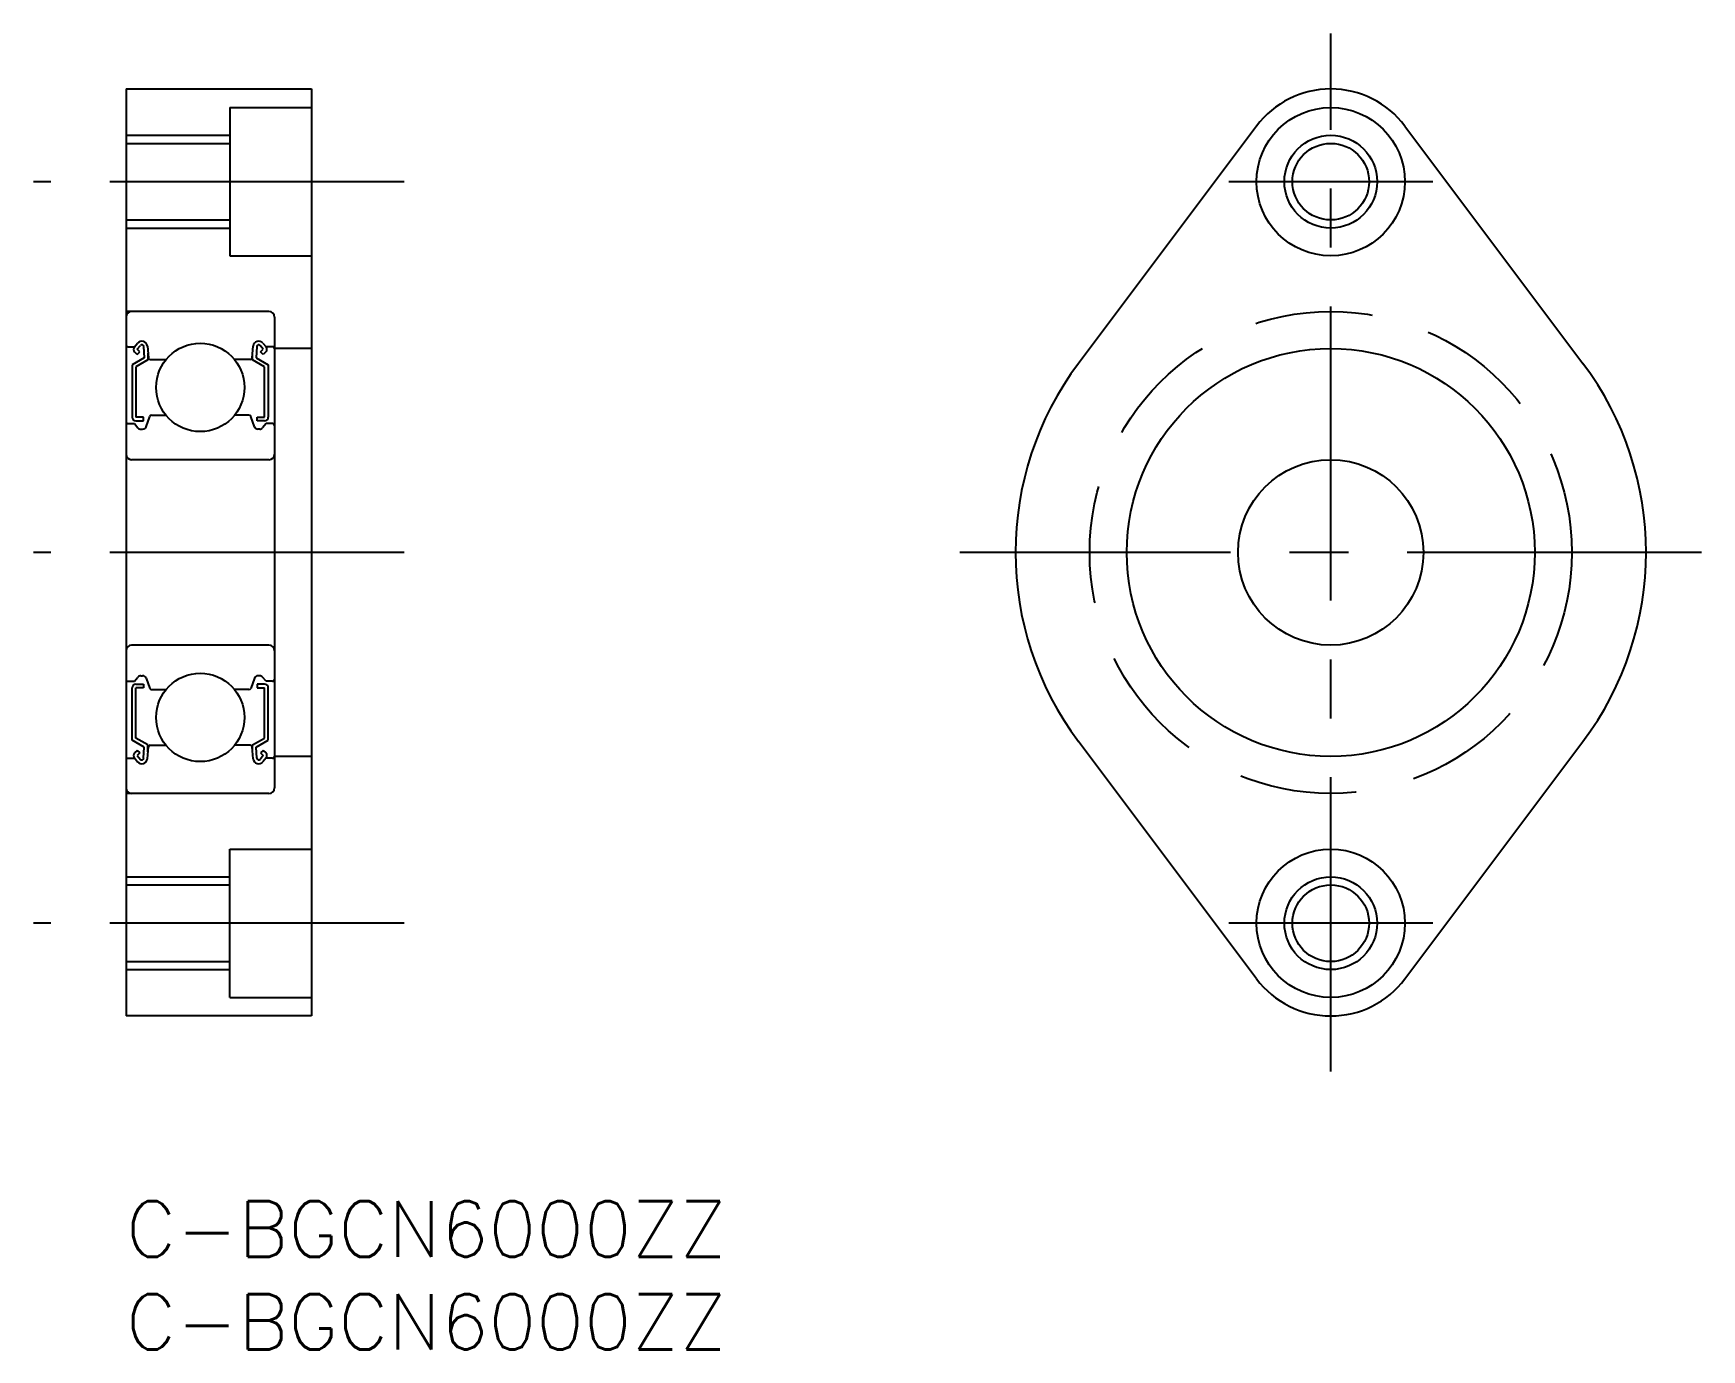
# Model space of a CAD drawing. Extents: x -5 to 85, y -8 to 63.
import ezdxf

# ---------------------------------------------------------------- set-up
doc = ezdxf.new("R2010")
doc.units = 0
doc.header["$LTSCALE"] = 0.5
doc.linetypes.add('CENTER', pattern=[50.8, 31.75, -6.35, 6.35, -6.35])
doc.linetypes.add('DASHED', pattern=[19.05, 12.7, -6.35])
for name, color, linetype in [('MSM_CENTER', 1, 'CENTER'), ('MSM_CONTINUOUS', 7, 'CONTINUOUS'), ('MSM_DASHED', 4, 'DASHED'), ('MSM_NARROW', 5, 'CONTINUOUS'), ('MSM_PART_NUMBER', 7, 'CONTINUOUS')]:
    doc.layers.add(name, color=color, linetype=linetype)
doc.styles.get("Standard").update_dxf_attribs({"font": 'txt.shx', "height": 3, "bigfont": 'bigfont.shx'})

# ---------------------------------------------------------------- blocks, each defined once
blk = doc.blocks.new('*U23')
at = {"layer": 'MSM_PART_NUMBER'}
blk.add_text('C-BGCN6000ZZ', height=3, dxfattribs=at).set_placement((0, -3))
blk = doc.blocks.new('*U24')
at = {"layer": 'MSM_PART_NUMBER'}
blk.add_text('C-BGCN6000ZZ', height=3, dxfattribs=at).set_placement((0, -8))

msp = doc.modelspace()

# ---------------------------------------------------------------- linework, layer by layer
at = {"layer": 'MSM_CENTER'}
for p, q in [((64.962, 7), (64.962, 63)), ((15, 55), (-5, 55)), ((70.462, 55), (59.462, 55)), ((15, 35), (-5, 35)), ((84.962, 35), (44.962, 35)), ((15, 15), (-5, 15)), ((70.462, 15), (59.462, 15))]:
    msp.add_line(p, q, dxfattribs=at)
at = {"layer": 'MSM_CONTINUOUS'}
for p, q in [((0, 60), (10, 60)), ((0, 60), (0, 10)), ((10, 60), (10, 10)), ((5.6, 59), (10, 59)), ((5.6, 59), (5.6, 51)), ((60.962, 58), (51.362, 45.2)), ((68.962, 58), (78.562, 45.2)), ((0, 57.067), (5.6, 57.067)), ((0, 52.933), (5.6, 52.933)), ((5.6, 51), (10, 51)), ((7.7, 48), (0, 48)), ((8, 47.7), (8, 22.3)), ((0.1, 46.1), (0.46, 46.1)), ((0.448, 46.086), (0.619, 46.291)), ((0.602, 45.958), (0.772, 46.16)), ((0.743, 45.817), (0.602, 45.958)), ((0.948, 46.101), (0.981, 45.501)), ((1.148, 46.124), (1.203, 45.491)), ((6.797, 45.491), (6.852, 46.124)), ((7.052, 46.101), (7.019, 45.501)), ((7.398, 45.958), (7.228, 46.16)), ((7.257, 45.817), (7.398, 45.958)), ((7.381, 46.291), (7.552, 46.086)), ((7.9, 46.1), (7.54, 46.1)), ((10, 46), (8, 46)), ((0.981, 45.501), (0.331, 45.125)), ((0.331, 45.125), (0.331, 42.3)), ((0.602, 45.675), (0.46, 45.816)), ((1.181, 45.385), (0.531, 45.01)), ((0.531, 45.01), (0.531, 42.3)), ((0.602, 45.675), (0.743, 45.817)), ((1.181, 45.746), (1.181, 45.385)), ((1.303, 45.4), (2.151, 45.4)), ((6.697, 45.4), (5.849, 45.4)), ((6.819, 45.385), (6.819, 45.746)), ((7.469, 45.01), (6.819, 45.385)), ((7.019, 45.501), (7.669, 45.125)), ((7.398, 45.675), (7.257, 45.817)), ((7.54, 45.816), (7.398, 45.675)), ((7.469, 42.3), (7.469, 45.01)), ((7.669, 45.125), (7.669, 42.3)), ((0.931, 42.3), (0.531, 42.3)), ((0.931, 42.1), (0.931, 42.3)), ((1.079, 41.782), (1.28, 42.334)), ((1.374, 42.4), (2.151, 42.4)), ((6.626, 42.4), (5.849, 42.4)), ((6.921, 41.782), (6.72, 42.334)), ((7.069, 42.1), (7.069, 42.3)), ((7.069, 42.3), (7.469, 42.3)), ((0.1, 41.95), (0.45, 41.95)), ((0.45, 41.95), (0.642, 41.721)), ((0.531, 42.1), (0.931, 42.1)), ((0.795, 41.65), (0.891, 41.65)), ((7.469, 42.1), (7.069, 42.1)), ((7.205, 41.65), (7.109, 41.65)), ((7.55, 41.95), (7.358, 41.721)), ((7.9, 41.95), (7.55, 41.95)), ((7.7, 40), (0.3, 40)), ((7.7, 30), (0.3, 30)), ((0.1, 28.05), (0.45, 28.05)), ((0.45, 28.05), (0.642, 28.279)), ((0.531, 27.9), (0.931, 27.9)), ((0.795, 28.35), (0.891, 28.35)), ((0.931, 27.9), (0.931, 27.7)), ((1.079, 28.218), (1.28, 27.666)), ((6.921, 28.218), (6.72, 27.666)), ((7.469, 27.9), (7.069, 27.9)), ((7.069, 27.9), (7.069, 27.7)), ((7.205, 28.35), (7.109, 28.35)), ((7.55, 28.05), (7.358, 28.279)), ((7.9, 28.05), (7.55, 28.05)), ((0.331, 24.875), (0.331, 27.7)), ((0.531, 24.99), (0.531, 27.7)), ((0.931, 27.7), (0.531, 27.7)), ((1.374, 27.6), (2.151, 27.6)), ((6.626, 27.6), (5.849, 27.6)), ((7.069, 27.7), (7.469, 27.7)), ((7.469, 24.99), (7.469, 27.7)), ((7.669, 24.875), (7.669, 27.7)), ((0.981, 24.499), (0.331, 24.875)), ((0.602, 24.325), (0.46, 24.184)), ((1.181, 24.615), (0.531, 24.99)), ((0.602, 24.325), (0.743, 24.183)), ((0.948, 23.899), (0.981, 24.499)), ((1.148, 23.876), (1.203, 24.509)), ((1.181, 24.254), (1.181, 24.615)), ((1.303, 24.6), (2.151, 24.6)), ((6.697, 24.6), (5.849, 24.6)), ((6.852, 23.876), (6.797, 24.509)), ((6.819, 24.615), (7.469, 24.99)), ((6.819, 24.254), (6.819, 24.615)), ((7.019, 24.499), (7.669, 24.875)), ((7.052, 23.899), (7.019, 24.499)), ((7.398, 24.325), (7.257, 24.183)), ((7.398, 24.325), (7.54, 24.184)), ((60.962, 12), (51.362, 24.8)), ((68.962, 12), (78.562, 24.8)), ((0.1, 23.9), (0.46, 23.9)), ((0.448, 23.914), (0.619, 23.709)), ((0.743, 24.183), (0.602, 24.042)), ((0.602, 24.042), (0.772, 23.84)), ((7.398, 24.042), (7.228, 23.84)), ((7.257, 24.183), (7.398, 24.042)), ((7.552, 23.914), (7.381, 23.709)), ((7.9, 23.9), (7.54, 23.9)), ((10, 24), (8, 24)), ((7.7, 22), (0, 22)), ((5.6, 19), (10, 19)), ((5.6, 11), (5.6, 19)), ((0, 17.067), (5.6, 17.067)), ((0, 12.933), (5.6, 12.933)), ((5.6, 11), (10, 11)), ((10, 10), (0, 10))]:
    msp.add_line(p, q, dxfattribs=at)
for centre, radius in [((64.962, 55), 4), ((64.962, 55), 2.067), ((4, 43.9), 2.381), ((64.962, 35), 11), ((64.962, 35), 5), ((4, 26.1), 2.381), ((64.962, 15), 4), ((64.962, 15), 2.067)]:
    msp.add_circle(centre, radius, dxfattribs=at)
for centre, radius, start, end in [((64.962, 55), 5, 36.8699, 143.1301), ((0.3, 47.7), 0.3, 90, 180), ((7.7, 47.7), 0.3, 0, 90), ((0.1, 46), 0.1, 90, 180), ((0.602, 45.958), 0.2, 140.13695, 225.00202), ((0.849, 46.098), 0.3, 4.93539, 140.13695), ((0.849, 46.096), 0.1, 3.10166, 139.95027), ((7.151, 46.098), 0.3, 39.86305, 175.06461), ((7.151, 46.096), 0.1, 40.04973, 176.89834), ((7.398, 45.958), 0.2, 314.99798, 39.86305), ((7.9, 46), 0.1, 0, 90), ((1.303, 45.5), 0.1, 184.93539, 270), ((6.697, 45.5), 0.1, 270, 355.06461), ((64.962, 35), 17, 143.1301, 216.8699), ((64.962, 35), 17, 323.1301, 36.8699), ((0.531, 42.3), 0.2, 180, 270), ((1.374, 42.3), 0.1, 90, 159.99156), ((6.626, 42.3), 0.1, 20.00844, 90), ((7.469, 42.3), 0.2, 270, 0), ((0.1, 41.85), 0.1, 90, 180), ((0.795, 41.85), 0.2, 219.97618, 270), ((0.891, 41.85), 0.2, 270, 339.99156), ((7.109, 41.85), 0.2, 200.00844, 270), ((7.205, 41.85), 0.2, 270, 320.02382), ((7.9, 41.85), 0.1, 0, 90), ((0.3, 40.3), 0.3, 180, 270), ((7.7, 40.3), 0.3, 270, 0), ((0.3, 29.7), 0.3, 90, 180), ((7.7, 29.7), 0.3, 0, 90), ((0.1, 28.15), 0.1, 180, 270), ((0.531, 27.7), 0.2, 90, 180), ((0.795, 28.15), 0.2, 90, 140.02382), ((0.891, 28.15), 0.2, 20.00844, 90), ((7.109, 28.15), 0.2, 90, 159.99156), ((7.205, 28.15), 0.2, 39.97618, 90), ((7.469, 27.7), 0.2, 0, 90), ((7.9, 28.15), 0.1, 270, 0), ((1.374, 27.7), 0.1, 200.00844, 270), ((6.626, 27.7), 0.1, 270, 339.99156), ((1.303, 24.5), 0.1, 90, 175.06461), ((6.697, 24.5), 0.1, 4.93539, 90), ((0.1, 24), 0.1, 180, 270), ((0.602, 24.042), 0.2, 134.99798, 219.86305), ((0.849, 23.902), 0.3, 219.86305, 355.06461), ((0.849, 23.904), 0.1, 220.04973, 356.89834), ((7.151, 23.902), 0.3, 184.93539, 320.13695), ((7.151, 23.904), 0.1, 183.10166, 319.95027), ((7.398, 24.042), 0.2, 320.13695, 45.00202), ((7.9, 24), 0.1, 270, 0), ((0.3, 22.3), 0.3, 180, 270), ((7.7, 22.3), 0.3, 270, 0), ((64.962, 15), 5, 216.8699, 323.1301)]:
    msp.add_arc(centre, radius, start, end, dxfattribs=at)
at = {"layer": 'MSM_DASHED'}
msp.add_circle((64.962, 35), 13, dxfattribs=at)
at = {"layer": 'MSM_NARROW'}
for p, q in [((0, 57.5), (5.6, 57.5)), ((0, 52.5), (5.6, 52.5)), ((0, 17.5), (5.6, 17.5)), ((0, 12.5), (5.6, 12.5))]:
    msp.add_line(p, q, dxfattribs=at)
for centre in [(64.962, 55), (64.962, 15)]:
    msp.add_circle(centre, 2.5, dxfattribs=at)

# ---------------------------------------------------------------- block references
at = {"layer": 'MSM_CONTINUOUS'}
for name in ['*U23', '*U24']:
    msp.add_blockref(name, (0, 0), dxfattribs=at)

doc.saveas('drawing.dxf')
